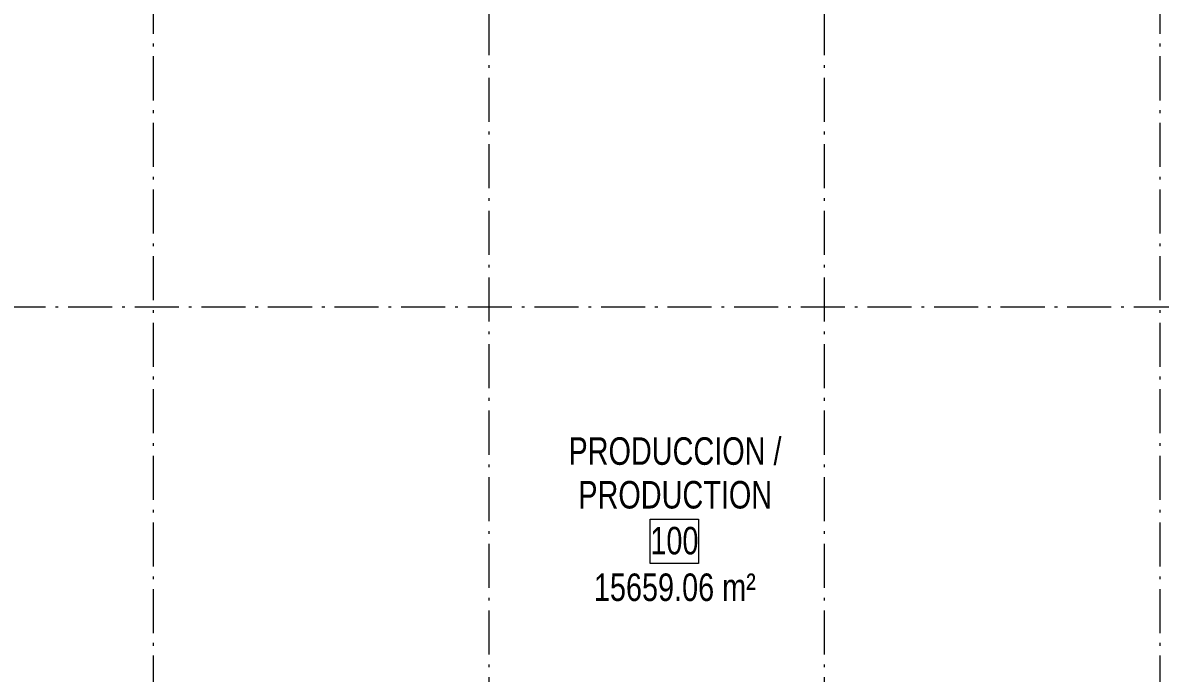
# Model space of a CAD drawing. Header units: metres. Extents: x -55 to 260, y -121 to 64.
# Drawn here: x 68.4 to 109.73, y -28.54 to -4.9 of the extents above; entities that cross this region are included whole.
import ezdxf

# ---------------------------------------------------------------- set-up
doc = ezdxf.new("R2010")
doc.units = ezdxf.units.M
doc.linetypes.add('01_Grid', pattern=[2.32, 1.6, -0.36, 0, -0.36])
doc.layers.add('03EJES-1', color=1, linetype='01_Grid', lineweight=5)
doc.layers.add('32NOMZON', color=2, linetype='Continuous', lineweight=5)
doc.styles.add('Arial_1', font='arial.ttf', dxfattribs={"width": 0.75, "height": 1})

msp = doc.modelspace()

# ---------------------------------------------------------------- linework, layer by layer
at = {"layer": '03EJES-1'}
for p, q in [((73.152, -60.96), (73.152, 60.3168)), ((85.344, -117.3961), (85.344, 60.3168)), ((97.536, -117.3961), (97.536, 60.3168)), ((109.728, -60.96), (109.728, 60.3168)), ((195.072, -15.24), (-51.4051, -15.24))]:
    msp.add_line(p, q, dxfattribs=at)
at = {"layer": '32NOMZON', "flags": 128}
msp.add_lwpolyline([(91.1965, -22.9423), (92.9585, -22.9423), (92.9585, -24.5463), (91.1965, -24.5463)], close=True, dxfattribs=at)

# ---------------------------------------------------------------- texts
at = {"layer": '32NOMZON', "char_height": 1, "attachment_point": 1, "style": 'Arial_1'}
for s, insert, width in [('PRODUCCION /', (88.2298, -19.965), 9.379744), ('PRODUCTION', (88.5869, -21.5525), 8.537972), ('100', (91.2045, -23.2203), 2.092404), ('15659.06 m²', (89.1534, -24.9136), 7.118985)]:
    msp.add_mtext(s, dxfattribs=dict(at, insert=insert, width=width))

doc.saveas('drawing.dxf')
